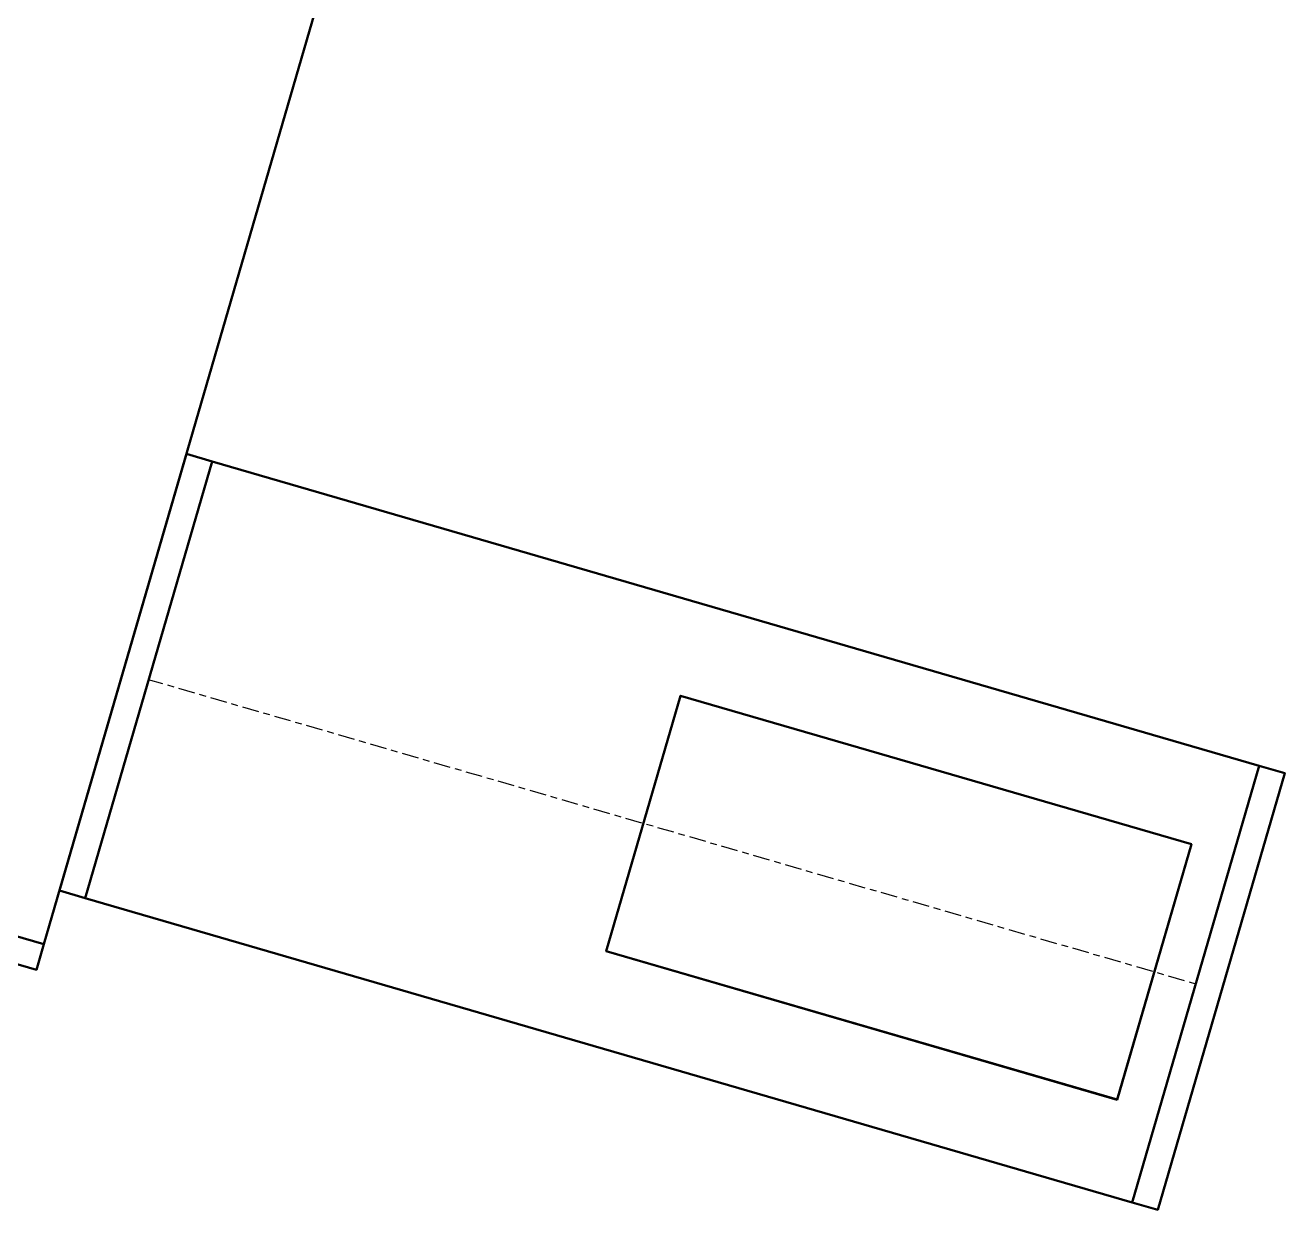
# Model space of a CAD drawing. Header units: inches. Extents: x -1654 to 1344, y -1538 to 36.
# Drawn here: x 970.9 to 1018.26, y -967.71 to -923.16 of the extents above; entities that cross this region are included whole.
import ezdxf

# ---------------------------------------------------------------- set-up
doc = ezdxf.new("R2010")
doc.units = ezdxf.units.IN
doc.header["$MEASUREMENT"] = 0
doc.linetypes.add('Center', pattern=[1.25, 0.25, -0.1875, 0.625, -0.1875])
for name, color, linetype, lineweight in [('M-EQPT', 2, 'Continuous', 50), ('M-HVAC-CDFF', 3, 'Continuous', 30), ('M-HVAC-CDFF-SA', 3, 'Continuous', 30), ('M-HVAC-DUCT', 1, 'Center', 30), ('M-HVAC-DUCT-SA', 1, 'Continuous', 50)]:
    doc.layers.add(name, color=color, linetype=linetype, lineweight=lineweight)

# ---------------------------------------------------------------- blocks, each defined once
blk = doc.blocks.new('Heat Pump - Horizontal - Water Source - Back Discharge - Heat Pump 2 Ton Horizontal-895252-_3D_')
at = {"layer": 'M-EQPT'}
mesh = blk.add_polyface(dxfattribs=at)
corners = [(-22.551, -11.199, -4.5), (-22.551, -11.199, 4.5), (-22.551, 11.199, 4.5), (-22.551, 11.199, -4.5)]
mesh.append_faces([[corners[k] for k in face] for face in [(3, 0, 1, 2)]])
mesh = blk.add_polyface(dxfattribs=at)
corners = [(-22.551, 11.199, 4.5), (-22.551, -11.199, 4.5), (-21.551, -11.199, 4.5), (-21.551, 11.199, 4.5)]
mesh.append_faces([[corners[k] for k in face] for face in [(0, 1, 2, 3)]])
mesh = blk.add_polyface(dxfattribs=at)
corners = [(-22.551, -11.199, -4.5), (-22.551, 11.199, -4.5), (-21.551, 11.199, -4.5), (-21.551, -11.199, -4.5)]
mesh.append_faces([[corners[k] for k in face] for face in [(0, 1, 2, 3)]])
mesh = blk.add_polyface(dxfattribs=at)
corners = [(-21.551, -11.199, -4.5), (-21.551, 11.199, -4.5), (-21.551, 11.199, 4.5), (-21.551, -11.199, 4.5)]
mesh.append_faces([[corners[k] for k in face] for face in [(2, 3, 0, 1)]])
mesh = blk.add_polyface(dxfattribs=at)
corners = [(21.551, -11.199, 8.65), (21.551, 11.199, 8.65), (-21.551, 11.199, 8.65), (-21.551, -11.199, 8.65)]
mesh.append_faces([[corners[k] for k in face] for face in [(2, 3, 0, 1)]])
mesh = blk.add_polyface(dxfattribs=at)
corners = [(21.551, -11.199, -8.65), (-21.551, -11.199, -8.65), (-21.551, 11.199, -8.65), (21.551, 11.199, -8.65)]
mesh.append_faces([[corners[k] for k in face] for face in [(2, 3, 0, 1)]])
mesh = blk.add_polyface(dxfattribs=at)
corners = [(-21.551, -11.199, 8.65), (-21.551, 11.199, 8.65), (-21.551, 11.199, -8.65), (-21.551, -11.199, -8.65)]
mesh.append_faces([[corners[k] for k in face] for face in [(0, 1, 2, 3)]])
mesh = blk.add_polyface(dxfattribs=at)
corners = [(-22.551, -11.199, 4.5), (-22.551, -11.199, -4.5), (-21.551, -11.199, -4.5), (-21.551, -11.199, 4.5)]
mesh.append_faces([[corners[k] for k in face] for face in [(0, 1, 2, 3)]])
mesh = blk.add_polyface(dxfattribs=at)
corners = [(21.551, -11.199, 8.65), (-21.551, -11.199, 8.65), (-21.551, -11.199, -8.65), (21.551, -11.199, -8.65)]
mesh.append_faces([[corners[k] for k in face] for face in [(0, 1, 2, 3)]])
mesh = blk.add_polyface(dxfattribs=at)
corners = [(-2.348, -11.199, -7.65), (-19.449, -11.199, -7.65), (-19.449, -11.199, 7.65), (-2.348, -11.199, 7.65)]
mesh.append_faces([[corners[k] for k in face] for face in [(2, 3, 0, 1)]])
mesh = blk.add_polyface(dxfattribs=at)
corners = [(-19.449, -12.199, 7.65), (-2.348, -12.199, 7.65), (-2.348, -11.199, 7.65), (-19.449, -11.199, 7.65)]
mesh.append_faces([[corners[k] for k in face] for face in [(0, 1, 2, 3)]])
mesh = blk.add_polyface(dxfattribs=at)
corners = [(-19.449, -12.199, -7.65), (-19.449, -12.199, 7.65), (-19.449, -11.199, 7.65), (-19.449, -11.199, -7.65)]
mesh.append_faces([[corners[k] for k in face] for face in [(0, 1, 2, 3)]])
mesh = blk.add_polyface(dxfattribs=at)
corners = [(-2.348, -12.199, -7.65), (-19.449, -12.199, -7.65), (-19.449, -11.199, -7.65), (-2.348, -11.199, -7.65)]
mesh.append_faces([[corners[k] for k in face] for face in [(0, 1, 2, 3)]])
mesh = blk.add_polyface(dxfattribs=at)
corners = [(-2.348, -12.199, 7.65), (-2.348, -12.199, -7.65), (-2.348, -11.199, -7.65), (-2.348, -11.199, 7.65)]
mesh.append_faces([[corners[k] for k in face] for face in [(0, 1, 2, 3)]])
mesh = blk.add_polyface(dxfattribs=at)
corners = [(-2.348, -12.199, -7.65), (-2.348, -12.199, 7.65), (-19.449, -12.199, 7.65), (-19.449, -12.199, -7.65)]
mesh.append_faces([[corners[k] for k in face] for face in [(3, 0, 1, 2)]])
blk = doc.blocks.new('Face Thin Mount Return Diffuser - Non-Hosted - 20x10 Face-950985-_3D_')
at = {"layer": 'M-HVAC-CDFF'}
mesh = blk.add_polyface(dxfattribs=at)
corners = [(10, -5, 1), (10, 5, 1), (-10, 5, 1), (-10, -5, 1)]
mesh.append_faces([[corners[k] for k in face] for face in [(3, 0, 1, 2)]])
mesh = blk.add_polyface(dxfattribs=at)
corners = [(10, -5), (-10, -5), (-10, 5), (10, 5)]
mesh.append_faces([[corners[k] for k in face] for face in [(2, 3, 0, 1)]])
mesh = blk.add_polyface(dxfattribs=at)
corners = [(-10, -5), (-10, -5, 1), (-10, 5, 1), (-10, 5)]
mesh.append_faces([[corners[k] for k in face] for face in [(3, 0, 1, 2)]])
mesh = blk.add_polyface(dxfattribs=at)
corners = [(-10, 5), (-10, 5, 1), (10, 5, 1), (10, 5)]
mesh.append_faces([[corners[k] for k in face] for face in [(3, 0, 1, 2)]])
mesh = blk.add_polyface(dxfattribs=at)
corners = [(10, 5), (10, 5, 1), (10, -5, 1), (10, -5)]
mesh.append_faces([[corners[k] for k in face] for face in [(3, 0, 1, 2)]])
mesh = blk.add_polyface(dxfattribs=at)
corners = [(10, -5), (10, -5, 1), (-10, -5, 1), (-10, -5)]
mesh.append_faces([[corners[k] for k in face] for face in [(3, 0, 1, 2)]])
blk = doc.blocks.new('Rectangular Takeoff - Standard-917380-_3D_')
at = {"layer": 'M-HVAC-DUCT', "color": 8, "linetype": 'Continuous', "lineweight": 50}
mesh = blk.add_polyface(dxfattribs=at)
corners = [(-0.24, 10, 5), (-0.24, 10, -5), (-0.24, -10, -5), (-0.24, -10, 5)]
mesh.append_faces([[corners[k] for k in face] for face in [(0, 1, 2, 3)]], dxfattribs={"color": 8})
mesh = blk.add_polyface(dxfattribs=at)
corners = [(-0.24, 10, -5), (-0.24, 10, 5), (1, 10, 5), (1, 10, -5)]
mesh.append_faces([[corners[k] for k in face] for face in [(3, 0, 1, 2)]], dxfattribs={"color": 8})
mesh = blk.add_polyface(dxfattribs=at)
corners = [(-0.24, -10, -5), (-0.24, 10, -5), (1, 10, -5), (1, -10, -5)]
mesh.append_faces([[corners[k] for k in face] for face in [(3, 0, 1, 2)]], dxfattribs={"color": 8})
mesh = blk.add_polyface(dxfattribs=at)
corners = [(1, 10, 5), (-0.24, 10, 5), (-0.24, -10, 5), (1, -10, 5)]
mesh.append_faces([[corners[k] for k in face] for face in [(1, 2, 3, 0)]], dxfattribs={"color": 8})
mesh = blk.add_polyface(dxfattribs=at)
corners = [(1, 10, 5), (1, -10, 5), (1, -10, -5), (1, 10, -5)]
mesh.append_faces([[corners[k] for k in face] for face in [(3, 0, 1, 2)]], dxfattribs={"color": 8})
mesh = blk.add_polyface(dxfattribs=at)
corners = [(-0.24, -10, 5), (-0.24, -10, -5), (1, -10, -5), (1, -10, 5)]
mesh.append_faces([[corners[k] for k in face] for face in [(0, 1, 2, 3)]], dxfattribs={"color": 8})
blk = doc.blocks.new('Rectangular Endcap - Standard-915868-_3D_')
at = {"layer": 'M-HVAC-DUCT', "color": 8, "linetype": 'Continuous', "lineweight": 50}
mesh = blk.add_polyface(dxfattribs=at)
corners = [(0, 8.551, 7.65), (0, 8.551, -7.65), (0, -8.551, -7.65), (0, -8.551, 7.65)]
mesh.append_faces([[corners[k] for k in face] for face in [(0, 1, 2, 3)]], dxfattribs={"color": 8})
mesh = blk.add_polyface(dxfattribs=at)
corners = [(0, 8.551, -7.65), (0, 8.551, 7.65), (1, 8.551, 7.65), (1, 8.551, -7.65)]
mesh.append_faces([[corners[k] for k in face] for face in [(0, 1, 2, 3)]], dxfattribs={"color": 8})
mesh = blk.add_polyface(dxfattribs=at)
corners = [(0, -8.551, -7.65), (0, 8.551, -7.65), (1, 8.551, -7.65), (1, -8.551, -7.65)]
mesh.append_faces([[corners[k] for k in face] for face in [(0, 1, 2, 3)]], dxfattribs={"color": 8})
mesh = blk.add_polyface(dxfattribs=at)
corners = [(0, 8.551, 7.65), (0, -8.551, 7.65), (1, -8.551, 7.65), (1, 8.551, 7.65)]
mesh.append_faces([[corners[k] for k in face] for face in [(3, 0, 1, 2)]], dxfattribs={"color": 8})
mesh = blk.add_polyface(dxfattribs=at)
corners = [(1, 8.551, 7.65), (1, -8.551, 7.65), (1, -8.551, -7.65), (1, 8.551, -7.65)]
mesh.append_faces([[corners[k] for k in face] for face in [(2, 3, 0, 1)]], dxfattribs={"color": 8})
mesh = blk.add_polyface(dxfattribs=at)
corners = [(0, -8.551, 7.65), (0, -8.551, -7.65), (1, -8.551, -7.65), (1, -8.551, 7.65)]
mesh.append_faces([[corners[k] for k in face] for face in [(0, 1, 2, 3)]], dxfattribs={"color": 8})

msp = doc.modelspace()

# ---------------------------------------------------------------- linework, layer by layer
at = {"layer": 'M-HVAC-DUCT', "color": 5}
msp.add_line((1014.909, -959.217, 1332), (975.539, -947.772, 1332), dxfattribs=at)

# ---------------------------------------------------------------- block references
at = {"layer": 'M-EQPT', "rotation": 73.79013128408342}
msp.add_blockref('Heat Pump - Horizontal - Water Source - Back Discharge - Heat Pump 2 Ton Horizontal-895252-_3D_', (966.867, -933.901, 1332), dxfattribs=at)
at = {"layer": 'M-HVAC-CDFF-SA', "extrusion": (0, 0, -1), "rotation": 196.2098687159165}
msp.add_blockref('Face Thin Mount Return Diffuser - Non-Hosted - 20x10 Face-950985-_3D_', (-1003.746, -955.972, -1341.65), dxfattribs=at)
at = {"layer": 'M-HVAC-DUCT-SA', "color": 8, "extrusion": (0.279157, 0.960246, 0), "rotation": 90}
msp.add_blockref('Rectangular Takeoff - Standard-917380-_3D_', (-1230.709, 1339.65, -637.765), dxfattribs=at)
at = {"layer": 'M-HVAC-DUCT-SA', "color": 8, "rotation": 343.7901312840834}
msp.add_blockref('Rectangular Endcap - Standard-915868-_3D_', (1014.909, -959.217, 1332), dxfattribs=at)

# ---------------------------------------------------------------- meshes
at = {"layer": 'M-HVAC-DUCT-SA', "color": 8}
mesh = msp.add_polyface(dxfattribs=at)
corners = [(973.152, -955.982, 1324.35), (973.152, -955.982, 1339.65), (977.926, -939.561, 1339.65), (977.926, -939.561, 1324.35)]
mesh.append_faces([[corners[k] for k in face] for face in [(1, 2, 3, 0)]], dxfattribs={"color": 8})
mesh = msp.add_polyface(dxfattribs=at)
corners = [(1017.296, -951.006, 1324.35), (1012.522, -967.428, 1324.35), (973.152, -955.982, 1324.35), (977.926, -939.561, 1324.35)]
mesh.append_faces([[corners[k] for k in face] for face in [(0, 1, 2, 3)]], dxfattribs={"color": 8})
mesh = msp.add_polyface(dxfattribs=at)
corners = [(1012.522, -967.428, 1339.65), (1017.296, -951.006, 1339.65), (977.926, -939.561, 1339.65), (973.152, -955.982, 1339.65)]
mesh.append_faces([[corners[k] for k in face] for face in [(3, 0, 1, 2)]], dxfattribs={"color": 8})
mesh = msp.add_polyface(dxfattribs=at)
corners = [(1017.296, -951.006, 1339.65), (1017.296, -951.006, 1324.35), (977.926, -939.561, 1324.35), (977.926, -939.561, 1339.65)]
mesh.append_faces([[corners[k] for k in face] for face in [(3, 0, 1, 2)]], dxfattribs={"color": 8})
mesh = msp.add_polyface(dxfattribs=at)
corners = [(1014.745, -953.962, 1339.41), (1011.953, -963.565, 1339.41), (992.748, -957.982, 1339.41), (995.54, -948.379, 1339.41)]
mesh.append_faces([[corners[k] for k in face] for face in [(0, 1, 2, 3)]], dxfattribs={"color": 8})
mesh = msp.add_polyface(dxfattribs=at)
corners = [(995.54, -948.379, 1339.41), (992.748, -957.982, 1339.41), (992.748, -957.982, 1339.65), (995.54, -948.379, 1339.65)]
mesh.append_faces([[corners[k] for k in face] for face in [(0, 1, 2, 3)]], dxfattribs={"color": 8})
mesh = msp.add_polyface(dxfattribs=at)
corners = [(1011.953, -963.565, 1339.65), (1014.745, -953.962, 1339.65), (995.54, -948.379, 1339.65), (992.748, -957.982, 1339.65)]
mesh.append_faces([[corners[k] for k in face] for face in [(3, 0, 1, 2)]], dxfattribs={"color": 8})
mesh = msp.add_polyface(dxfattribs=at)
corners = [(1014.745, -953.962, 1339.41), (995.54, -948.379, 1339.41), (995.54, -948.379, 1339.65), (1014.745, -953.962, 1339.65)]
mesh.append_faces([[corners[k] for k in face] for face in [(3, 0, 1, 2)]], dxfattribs={"color": 8})
mesh = msp.add_polyface(dxfattribs=at)
corners = [(1012.522, -967.428, 1324.35), (1017.296, -951.006, 1324.35), (1017.296, -951.006, 1339.65), (1012.522, -967.428, 1339.65)]
mesh.append_faces([[corners[k] for k in face] for face in [(0, 1, 2, 3)]], dxfattribs={"color": 8})
mesh = msp.add_polyface(dxfattribs=at)
corners = [(1011.953, -963.565, 1339.41), (1014.745, -953.962, 1339.41), (1014.745, -953.962, 1339.65), (1011.953, -963.565, 1339.65)]
mesh.append_faces([[corners[k] for k in face] for face in [(3, 0, 1, 2)]], dxfattribs={"color": 8})
mesh = msp.add_polyface(dxfattribs=at)
corners = [(1012.522, -967.428, 1324.35), (1012.522, -967.428, 1339.65), (973.152, -955.982, 1339.65), (973.152, -955.982, 1324.35)]
mesh.append_faces([[corners[k] for k in face] for face in [(3, 0, 1, 2)]], dxfattribs={"color": 8})
mesh = msp.add_polyface(dxfattribs=at)
corners = [(992.748, -957.982, 1339.41), (1011.953, -963.565, 1339.41), (1011.953, -963.565, 1339.65), (992.748, -957.982, 1339.65)]
mesh.append_faces([[corners[k] for k in face] for face in [(3, 0, 1, 2)]], dxfattribs={"color": 8})

doc.saveas('drawing.dxf')
